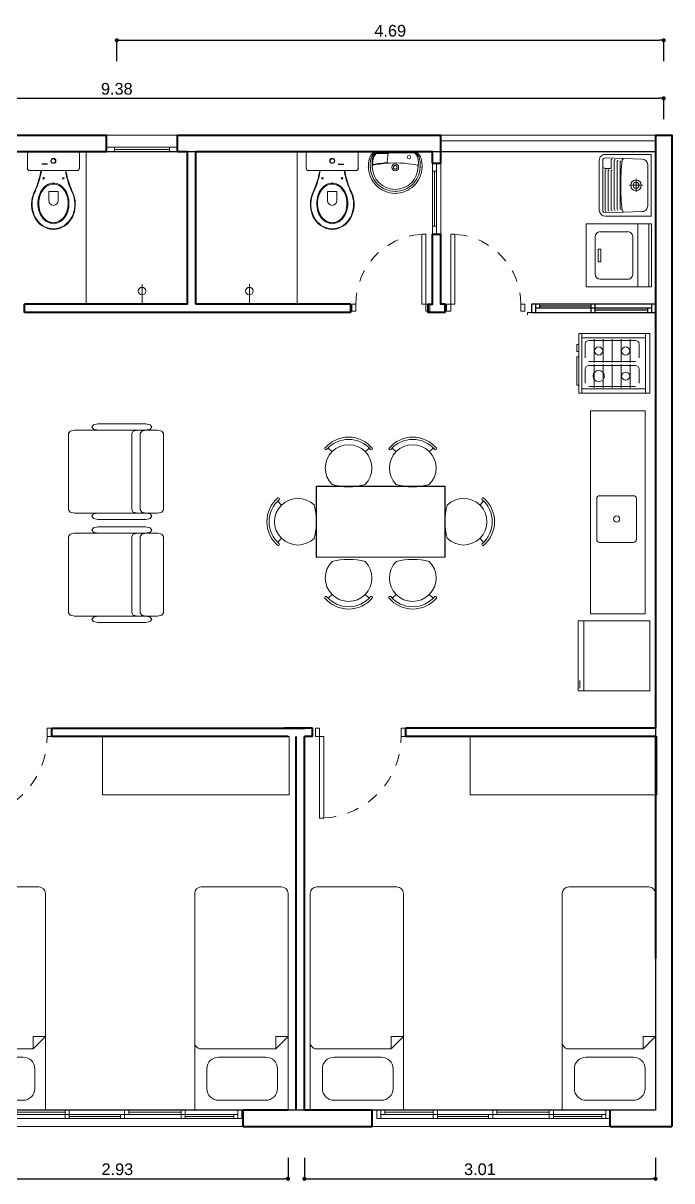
# Model space of a CAD drawing. Header units: millimetres. Extents: x 173 to 410, y -14 to 183.
# Drawn here: x 177.09 to 182.65, y 81.8 to 91.72 of the extents above; entities that cross this region are included whole.
import ezdxf

# ---------------------------------------------------------------- set-up
doc = ezdxf.new("R2010")
doc.units = ezdxf.units.MM
doc.linetypes.add('HIDDEN', pattern=[0.05, 0.025, -0.025])
doc.layers.get('0').update_dxf_attribs({"color": 4})
doc.layers.add('ar-mobiliario', color=7, linetype='Continuous')
doc.layers.add('ar-sanitarios-louças', color=7, linetype='Continuous')
for name, color, linetype, lineweight in [('ARQ Alvenaria', 201, 'Continuous', 40), ('ARQ Anotações', 2, 'Continuous', 5), ('ARQ Caixilharia', 140, 'Continuous', 9), ('ARQ Equipamento', 4, 'Continuous', 18), ('ARQ Projeções', 144, 'HIDDEN', 5), ('ARQ Visto', 152, 'Continuous', 13)]:
    doc.layers.add(name, color=color, linetype=linetype, lineweight=lineweight)
doc.layers.add('ARQ Áreas', color=7, linetype='Continuous', lineweight=30, true_color=0x0ce956, plot=False)
doc.styles.get("Standard").update_dxf_attribs({"font": 'arial.ttf'})
doc.dimstyles.new('Executivo 1-50', dxfattribs={"dimtxt": 0.1, "dimasz": 0.035, "dimexe": 0, "dimexo": 0.0625, "dimgap": 0.03, "dimtad": 1, "dimzin": 0, "dimdsep": 46, "dimtxsty": 'Standard', "dimblk": 'DOT', "dimcen": 0.09, "dimclrd": 8, "dimclre": 8, "dimadec": 0, "dimazin": 0, "dimtfac": 1, "dimtix": 1, "dimtmove": 2, "dimatfit": 3, "dimldrblk": 'DOT', "dimfxl": 0.18, "dimfxlon": 1, "dimtolj": 1, "dimtzin": 0, "dimarcsym": 0})

# ---------------------------------------------------------------- blocks, each defined once
blk = doc.blocks.new('_DOT')
at = {"color": 0, "linetype": 'ByBlock', "lineweight": -2}
blk.add_line((-0.5, 0), (-1, 0), dxfattribs=at)
at = {"color": 0, "linetype": 'ByBlock', "const_width": 0.5}
blk.add_lwpolyline([(-0.25, 0, 1), (0.25, 0, 1)], format="xyb", close=True, dxfattribs=at)
blk = doc.blocks.new('*D2711')
at = {"layer": 'ARQ Anotações', "color": 8, "lineweight": -2, "transparency": 16777216}
for p, q in [((173.2079, 90.8956), (173.2079, 91.0756)), ((173.2429, 91.0756), (182.5479, 91.0756)), ((182.5829, 90.8956), (182.5829, 91.0756))]:
    blk.add_line(p, q, dxfattribs=at)
at = {"layer": 'Defpoints', "color": 0, "transparency": 16777216}
for p in [(182.5829, 91.0756), (182.5829, 90.5708), (173.2079, 85.6558)]:
    blk.add_point(p, dxfattribs=at)
at = {"layer": 'ARQ Anotações', "color": 8, "lineweight": -2, "transparency": 16777216, "xscale": 0.035, "yscale": 0.035, "zscale": 0.035, "rotation": 180}
blk.add_blockref('_DOT', (173.2079, 91.0756), dxfattribs=at)
at = {"layer": 'ARQ Anotações', "color": 8, "lineweight": -2, "transparency": 16777216, "xscale": 0.035, "yscale": 0.035, "zscale": 0.035}
blk.add_blockref('_DOT', (182.5829, 91.0756), dxfattribs=at)
at = {"layer": 'ARQ Anotações', "color": 0, "transparency": 16777216, "insert": (177.8954, 91.1567), "char_height": 0.1, "attachment_point": 5}
blk.add_mtext('\\A1;9.38', dxfattribs=at)
blk = doc.blocks.new('Janela de correr_3')
at = {"lineweight": 13}
for p, q in [((0.4026, 0), (-0.6026, 0)), ((-0.6026, 0), (-0.6026, -0.07)), ((-0.5676, -0.07), (-0.5676, 0)), ((-0.5326, -0.035), (-0.5326, 0)), ((-0.1175, -0.07), (-0.1175, 0)), ((-0.0825, -0.07), (-0.0825, 0)), ((1.3974, 0), (0.3921, 0)), ((0.4026, -0.07), (0.4026, 0)), ((0.4026, -0.07), (0.4026, 0)), ((0.4376, -0.035), (0.4376, 0)), ((0.8772, -0.07), (0.8772, 0)), ((0.9122, -0.07), (0.9122, 0)), ((1.3624, -0.07), (1.3624, 0)), ((1.3974, -0.07), (1.3974, 0)), ((-0.6026, -0.07), (0.4026, -0.07)), ((-0.5676, -0.035), (0.4026, -0.035)), ((-0.5326, -0.0175), (-0.1175, -0.0175)), ((-0.0825, -0.0525), (0.3676, -0.0525)), ((0.3676, -0.07), (0.3676, -0.035)), ((0.3921, -0.07), (1.3974, -0.07)), ((0.4026, -0.035), (1.3624, -0.035)), ((0.4376, -0.0175), (0.8772, -0.0175)), ((0.9122, -0.0525), (1.3274, -0.0525)), ((1.3274, -0.07), (1.3274, -0.035))]:
    blk.add_line(p, q, dxfattribs=at)
blk = doc.blocks.new('*D2713')
at = {"layer": 'ARQ Anotações', "color": 8, "lineweight": -2, "transparency": 16777216}
for p, q in [((176.4379, 81.9934), (176.4379, 81.8134)), ((179.3629, 81.9934), (179.3629, 81.8134)), ((176.4729, 81.8134), (179.3279, 81.8134))]:
    blk.add_line(p, q, dxfattribs=at)
at = {"layer": 'Defpoints', "color": 0, "transparency": 16777216}
for p in [(176.4379, 85.6757), (179.3629, 82.4008), (179.3629, 81.8134)]:
    blk.add_point(p, dxfattribs=at)
at = {"layer": 'ARQ Anotações', "color": 8, "lineweight": -2, "transparency": 16777216, "xscale": 0.035, "yscale": 0.035, "zscale": 0.035, "rotation": 180}
blk.add_blockref('_DOT', (176.4379, 81.8134), dxfattribs=at)
at = {"layer": 'ARQ Anotações', "color": 8, "lineweight": -2, "transparency": 16777216, "xscale": 0.035, "yscale": 0.035, "zscale": 0.035}
blk.add_blockref('_DOT', (179.3629, 81.8134), dxfattribs=at)
at = {"layer": 'ARQ Anotações', "color": 0, "transparency": 16777216, "insert": (177.9004, 81.8945), "char_height": 0.1, "attachment_point": 5}
blk.add_mtext('\\A1;2.93', dxfattribs=at)
blk = doc.blocks.new('*D2714')
at = {"layer": 'ARQ Anotações', "color": 8, "lineweight": -2, "transparency": 16777216}
for p, q in [((179.5029, 81.9934), (179.5029, 81.8134)), ((182.5129, 81.9934), (182.5129, 81.8134)), ((179.5379, 81.8134), (182.4779, 81.8134))]:
    blk.add_line(p, q, dxfattribs=at)
at = {"layer": 'Defpoints', "color": 0, "transparency": 16777216}
for p in [(179.5029, 82.4008), (182.5129, 82.4008), (182.5129, 81.8134)]:
    blk.add_point(p, dxfattribs=at)
at = {"layer": 'ARQ Anotações', "color": 8, "lineweight": -2, "transparency": 16777216, "xscale": 0.035, "yscale": 0.035, "zscale": 0.035, "rotation": 180}
blk.add_blockref('_DOT', (179.5029, 81.8134), dxfattribs=at)
at = {"layer": 'ARQ Anotações', "color": 8, "lineweight": -2, "transparency": 16777216, "xscale": 0.035, "yscale": 0.035, "zscale": 0.035}
blk.add_blockref('_DOT', (182.5129, 81.8134), dxfattribs=at)
at = {"layer": 'ARQ Anotações', "color": 0, "transparency": 16777216, "insert": (181.0079, 81.8945), "char_height": 0.1, "attachment_point": 5}
blk.add_mtext('\\A1;3.01', dxfattribs=at)
blk = doc.blocks.new('PSN_Single Bed', base_point=(23.0058, 28.0131))
at = {"layer": 'ar-mobiliario', "color": 8, "linetype": 'Continuous', "lineweight": 13, "true_color": 0x747474}
for p, q in [((23.1927, 29.9119), (23.1927, 29.9463)), ((23.9927, 29.9463), (23.1927, 29.9463)), ((23.1927, 29.9119), (23.1927, 28.0878)), ((23.9927, 29.9119), (23.9927, 29.9463)), ((23.9927, 29.9119), (23.9927, 28.0878)), ((23.3826, 29.8605), (23.788, 29.8605)), ((23.2826, 29.7605), (23.2826, 29.5905)), ((23.888, 29.7605), (23.888, 29.5905)), ((23.3826, 29.4905), (23.788, 29.4905)), ((23.2983, 29.4203), (23.1927, 29.3148)), ((23.2983, 29.3148), (23.2983, 29.4203)), ((23.9292, 29.4203), (23.2983, 29.4203)), ((23.1927, 29.3148), (23.2983, 29.3148)), ((23.9357, 28.0308), (23.2497, 28.0308))]:
    blk.add_line(p, q, dxfattribs=at)
for centre, radius, start, end in [((23.3826, 29.7605), 0.1, 90, 180.00001), ((23.788, 29.7605), 0.1, 0, 90), ((23.3826, 29.5905), 0.1, 180.00001, 270), ((23.788, 29.5905), 0.1, 270, 0), ((23.9356, 29.3637), 0.0571, 0, 97.1348), ((23.2497, 28.0878), 0.057, 180, 270), ((23.9357, 28.0878), 0.057, 270, 360)]:
    blk.add_arc(centre, radius, start, end, dxfattribs=at)
blk = doc.blocks.new('Folha 72')
at = {"color": 0, "linetype": 'ByBlock', "lineweight": -2}
for p, q in [((0.35, 0.7), (0.315, 0.7)), ((0.315, 0), (0.315, 0.7)), ((0.35, 0), (0.35, 0.7)), ((-0.385, 0), (-0.35, 0)), ((-0.385, -0.07), (-0.385, 0)), ((-0.35, 0), (-0.35, -0.07)), ((0.35, 0), (0.315, 0)), ((0.385, 0), (0.35, 0)), ((0.35, 0), (0.35, -0.07)), ((0.385, -0.07), (0.385, 0)), ((-0.35, -0.07), (-0.385, -0.07)), ((0.35, -0.07), (0.385, -0.07))]:
    blk.add_line(p, q, dxfattribs=at)
at = {"layer": 'ARQ Projeções'}
blk.add_arc((0.35, 0), 0.7, 93.6334, 180, dxfattribs=at)
blk = doc.blocks.new('SLAB_19', base_point=(-13.1049, -3.32))
at = {"layer": 'ar-mobiliario', "color": 8, "linetype": 'Continuous', "lineweight": 13, "true_color": 0x747474, "flags": 128}
blk.add_lwpolyline([(-13.1049, -3.32), (-13.1049, -3.82), (-11.5049, -3.82), (-11.5049, -3.32)], close=True, dxfattribs=at)
blk = doc.blocks.new('CP929_2')
at = {"layer": 'ARQ Equipamento', "lineweight": 13}
for p, q in [((-0.2223, -0.0272), (-0.2237, -0.035)), ((-0.2237, -0.035), (-0.2237, -0.1589)), ((-0.218, -0.0207), (-0.2223, -0.0272)), ((-0.2115, -0.0164), (-0.218, -0.0207)), ((-0.2037, -0.015), (-0.2115, -0.0164)), ((-0.2037, -0.015), (0.2037, -0.015)), ((0.2037, -0.015), (0.2115, -0.0164)), ((0.2115, -0.0164), (0.2173, -0.0207)), ((0.2173, -0.0207), (0.2216, -0.0272)), ((0.2216, -0.0272), (0.223, -0.035)), ((0.223, -0.035), (0.223, -0.1589)), ((-0.2237, -0.1589), (-0.2223, -0.1668)), ((-0.2223, -0.1668), (-0.218, -0.1732)), ((-0.218, -0.1732), (-0.2115, -0.1775)), ((-0.2115, -0.1775), (-0.2037, -0.1789)), ((-0.2037, -0.1789), (-0.0004, -0.1789)), ((-0.1027, -0.1796), (-0.1025, -0.1789)), ((0.2037, -0.1789), (-0.0004, -0.1789)), ((0.102, -0.1796), (0.1018, -0.1789)), ((0.2115, -0.1775), (0.2037, -0.1789)), ((0.2173, -0.1732), (0.2115, -0.1775)), ((0.2216, -0.1668), (0.2173, -0.1732)), ((0.223, -0.1589), (0.2216, -0.1668)), ((-0.0404, -0.4373), (-0.0404, -0.36)), ((-0.0404, -0.36), (0.0004, -0.36)), ((0.0404, -0.36), (-0.0004, -0.36)), ((0.0404, -0.4373), (0.0404, -0.36))]:
    blk.add_line(p, q, dxfattribs=at)
for centre, radius in [((-0.0004, -0.097), 0.0216), ((-0.0004, -0.097), 0.018), ((-0.0841, -0.2459), 0.00752), ((0.0841, -0.2459), 0.00752)]:
    blk.add_circle(centre, radius, dxfattribs=at)
for centre, radius, start, end in [((-0.8588, -0.0485), 0.7626, 339.69088, 350.16298), ((-0.8588, -0.0485), 0.7673, 339.69088, 350.16298), ((0.858, -0.0485), 0.7673, 189.83702, 200.30912), ((0.858, -0.0485), 0.7626, 189.83702, 200.30912), ((-0.0004, -0.3904), 0.1034, 90, 118.37615), ((-0.0004, -0.3918), 0.0966, 90, 118.37615), ((-0.0004, -0.3904), 0.1034, 61.62385, 90), ((-0.0004, -0.3918), 0.0966, 61.62385, 90), ((0.0671, -0.4681), 0.2549, 162.09039, 205.44583), ((0.0634, -0.4684), 0.2467, 161.86702, 205.76246), ((-26.813, 10.7236), 28.863, 337.3538, 337.51832), ((-25.3749, 10.1249), 27.3099, 337.35144, 337.52574), ((0.0924, -0.461), 0.2261, 162.37842, 180), ((0.0905, -0.461), 0.2169, 162.37842, 180), ((0.0469, -0.4465), 0.1784, 142.51776, 162.37842), ((0.0459, -0.4468), 0.1702, 142.51776, 162.37842), ((0.018, -0.4244), 0.142, 118.37615, 142.51776), ((0.0176, -0.4251), 0.1345, 118.37615, 142.51776), ((-0.0184, -0.4251), 0.1345, 37.48224, 61.62385), ((-0.0187, -0.4244), 0.142, 37.48224, 61.62385), ((-0.0466, -0.4468), 0.1702, 17.62158, 37.48224), ((-0.0476, -0.4465), 0.1784, 17.62158, 37.48224), ((-0.0912, -0.461), 0.2169, 360, 17.62158), ((-0.0931, -0.461), 0.2261, 0, 17.62158), ((25.3742, 10.1249), 27.3099, 202.47426, 202.64856), ((26.8123, 10.7236), 28.863, 202.48168, 202.6462), ((-0.0641, -0.4684), 0.2467, 334.23754, 18.13298), ((-0.0678, -0.4681), 0.2549, 334.55417, 17.90961), ((0.0924, -0.461), 0.2261, 180, 197.62158), ((0.0905, -0.461), 0.2169, 180, 197.62158), ((0, -0.4373), 0.0404, 180, 0), ((-0.0912, -0.461), 0.2169, 342.37842, 0), ((-0.0931, -0.461), 0.2261, 342.37842, 360), ((0.0079, -0.4951), 0.1898, 205.76246, 267.20811), ((0.0079, -0.4951), 0.1851, 205.76246, 267.20811), ((0.0469, -0.4754), 0.1784, 197.62158, 217.48224), ((0.0459, -0.4751), 0.1702, 197.62158, 217.48224), ((0.018, -0.4976), 0.142, 217.48224, 241.62385), ((0.0176, -0.4968), 0.1345, 217.48224, 241.62385), ((-0.0087, -0.4951), 0.1851, 272.79189, 334.23754), ((-0.0087, -0.4951), 0.1898, 272.79189, 334.23754), ((-0.0184, -0.4968), 0.1345, 298.37615, 322.51776), ((-0.0187, -0.4976), 0.142, 298.37615, 322.51776), ((-0.0466, -0.4751), 0.1702, 322.51776, 342.37842), ((-0.0476, -0.4754), 0.1784, 322.51776, 342.37842), ((-0.0004, -0.5315), 0.1034, 241.62385, 270), ((-0.0004, -0.5301), 0.0966, 241.62385, 270), ((-0.0004, -0.5301), 0.0966, 270, 298.37615), ((-0.0004, -0.5315), 0.1034, 270, 298.37615)]:
    blk.add_arc(centre, radius, start, end, dxfattribs=at)
for p in [(-0.2037, -0.015), (0.2037, -0.015), (-0.2237, -0.1589), (-0.1027, -0.1796), (0.102, -0.1796), (0.223, -0.1589)]:
    blk.add_point(p, dxfattribs=at)
blk = doc.blocks.new('L915')
at = {"layer": 'ARQ Equipamento', "lineweight": 13}
for p, q in [((-0.1723, 0), (-0.181, -0.0056)), ((-0.1723, 0), (0.1723, 0)), ((0.1723, 0), (0.181, -0.0056)), ((-0.2294, -0.1036), (-0.2287, -0.0979)), ((-0.2266, -0.0827), (-0.2287, -0.0979)), ((-0.2239, -0.0699), (-0.2266, -0.0827)), ((-0.2203, -0.0577), (-0.2239, -0.0699)), ((-0.2155, -0.0464), (-0.2203, -0.0577)), ((-0.2079, -0.0338), (-0.2155, -0.0464)), ((-0.2139, -0.1052), (-0.2135, -0.0978)), ((-0.2135, -0.0978), (-0.213, -0.0869)), ((-0.213, -0.0869), (-0.2107, -0.0749)), ((-0.2107, -0.0749), (-0.2081, -0.064)), ((-0.2081, -0.064), (-0.2039, -0.0501)), ((-0.2004, -0.0231), (-0.2079, -0.0338)), ((-0.2039, -0.0501), (-0.1978, -0.0382)), ((-0.1905, -0.0128), (-0.2004, -0.0231)), ((-0.1985, -0.0974), (-0.1982, -0.0915)), ((-0.1982, -0.1024), (-0.1985, -0.0974)), ((-0.1982, -0.0915), (-0.1979, -0.0843)), ((-0.1979, -0.0843), (-0.1966, -0.0746)), ((-0.1978, -0.0382), (-0.1922, -0.0287)), ((-0.1966, -0.0746), (-0.1943, -0.0606)), ((-0.1943, -0.0606), (-0.1914, -0.0502)), ((-0.1932, -0.0926), (-0.1941, -0.1051)), ((-0.192, -0.08), (-0.1932, -0.0926)), ((-0.1922, -0.0287), (-0.1846, -0.0182)), ((-0.1901, -0.0675), (-0.192, -0.08)), ((-0.1914, -0.0502), (-0.1875, -0.042)), ((-0.181, -0.0056), (-0.1905, -0.0128)), ((-0.1869, -0.0562), (-0.1901, -0.0675)), ((-0.1875, -0.042), (-0.1819, -0.0323)), ((-0.1822, -0.0458), (-0.1869, -0.0562)), ((-0.1846, -0.0182), (-0.1767, -0.0094)), ((-0.1766, -0.0361), (-0.1822, -0.0458)), ((-0.1819, -0.0323), (-0.1766, -0.0245)), ((-0.1767, -0.0094), (-0.1694, -0.0038)), ((-0.1766, -0.0245), (-0.1706, -0.0173)), ((-0.1703, -0.0257), (-0.1766, -0.0361)), ((-0.1706, -0.0173), (-0.164, -0.0134)), ((-0.1627, -0.0176), (-0.1703, -0.0257)), ((-0.1694, -0.0038), (0.1694, -0.0038)), ((-0.164, -0.0134), (0.164, -0.0134)), ((-0.1266, -0.0172), (-0.1627, -0.0176)), ((-0.0955, -0.0169), (-0.1266, -0.0172)), ((-0.11, -0.1007), (-0.0946, -0.0992)), ((-0.0613, -0.0172), (-0.0955, -0.0169)), ((-0.0946, -0.0992), (-0.0779, -0.0985)), ((-0.0779, -0.0985), (-0.071, -0.0976)), ((-0.071, -0.0976), (-0.0688, -0.0904)), ((-0.0688, -0.0904), (-0.0663, -0.0668)), ((-0.0663, -0.0668), (-0.0635, -0.0367)), ((-0.0635, -0.0367), (-0.0613, -0.0172)), ((-0.045, -0.1003), (0, -0.0979)), ((0.045, -0.1003), (0, -0.0979)), ((0.1706, -0.0173), (0.164, -0.0134)), ((0.1767, -0.0094), (0.1694, -0.0038)), ((0.1766, -0.0245), (0.1706, -0.0173)), ((0.1819, -0.0323), (0.1766, -0.0245)), ((0.1836, -0.018), (0.1767, -0.0094)), ((0.181, -0.0056), (0.1905, -0.0128)), ((0.1875, -0.042), (0.1819, -0.0323)), ((0.1922, -0.0287), (0.1836, -0.018)), ((0.1914, -0.0502), (0.1875, -0.042)), ((0.1905, -0.0128), (0.2004, -0.0231)), ((0.1943, -0.0606), (0.1914, -0.0502)), ((0.1978, -0.0382), (0.1922, -0.0287)), ((0.1966, -0.0746), (0.1943, -0.0606)), ((0.1979, -0.0843), (0.1966, -0.0746)), ((0.2039, -0.0501), (0.1978, -0.0382)), ((0.1982, -0.0915), (0.1979, -0.0843)), ((0.1985, -0.0974), (0.1982, -0.0915)), ((0.1982, -0.1024), (0.1985, -0.0974)), ((0.2004, -0.0231), (0.2079, -0.0338)), ((0.2081, -0.064), (0.2039, -0.0501)), ((0.2079, -0.0338), (0.2155, -0.0464)), ((0.2107, -0.0749), (0.2081, -0.064)), ((0.213, -0.0869), (0.2107, -0.0749)), ((0.2135, -0.0978), (0.213, -0.0869)), ((0.2139, -0.1052), (0.2135, -0.0978)), ((0.2155, -0.0464), (0.2203, -0.0577)), ((0.2203, -0.0577), (0.2239, -0.0699)), ((0.2239, -0.0699), (0.2266, -0.0827)), ((0.2266, -0.0827), (0.2282, -0.0934)), ((0.2282, -0.0934), (0.2294, -0.1036)), ((-0.23, -0.1144), (-0.2294, -0.1036)), ((-0.23, -0.1252), (-0.23, -0.1144)), ((-0.23, -0.136), (-0.23, -0.1252)), ((-0.2282, -0.1588), (-0.23, -0.136)), ((-0.224, -0.181), (-0.2282, -0.1588)), ((-0.218, -0.2027), (-0.224, -0.181)), ((-0.214, -0.1138), (-0.2139, -0.1052)), ((-0.2139, -0.1214), (-0.214, -0.1138)), ((-0.2138, -0.1252), (-0.2139, -0.1214)), ((-0.2138, -0.1252), (-0.2138, -0.1282)), ((-0.2138, -0.1282), (-0.2132, -0.1354)), ((-0.2132, -0.1354), (-0.2114, -0.157)), ((-0.2114, -0.157), (-0.2078, -0.1774)), ((-0.2078, -0.1774), (-0.2018, -0.1973)), ((-0.2018, -0.1973), (-0.1946, -0.2165)), ((-0.1982, -0.1078), (-0.1982, -0.1024)), ((-0.1982, -0.1132), (-0.1982, -0.1078)), ((-0.1976, -0.1192), (-0.1982, -0.1132)), ((-0.197, -0.1246), (-0.1976, -0.1192)), ((-0.1964, -0.13), (-0.197, -0.1246)), ((-0.195, -0.1249), (-0.1964, -0.13)), ((-0.1933, -0.122), (-0.195, -0.1249)), ((-0.1941, -0.1051), (-0.1935, -0.1161)), ((-0.1935, -0.1161), (-0.1844, -0.1123)), ((-0.1897, -0.1184), (-0.1933, -0.122)), ((-0.1897, -0.1184), (-0.166, -0.113)), ((-0.1844, -0.1123), (-0.1734, -0.1092)), ((-0.1734, -0.1092), (-0.1609, -0.1073)), ((-0.166, -0.113), (-0.1407, -0.1087)), ((-0.1609, -0.1073), (-0.1445, -0.1048)), ((-0.1445, -0.1048), (-0.1282, -0.1026)), ((-0.1407, -0.1087), (-0.1142, -0.1053)), ((-0.1282, -0.1026), (-0.11, -0.1007)), ((-0.1142, -0.1053), (-0.0784, -0.1016)), ((-0.0784, -0.1016), (-0.045, -0.1003)), ((0.0784, -0.1016), (0.045, -0.1003)), ((0.1142, -0.1053), (0.0784, -0.1016)), ((0.1407, -0.1087), (0.1142, -0.1053)), ((0.166, -0.113), (0.1407, -0.1087)), ((0.1897, -0.1184), (0.166, -0.113)), ((0.1897, -0.1184), (0.1933, -0.122)), ((0.1933, -0.122), (0.195, -0.1249)), ((0.1946, -0.2165), (0.2018, -0.1973)), ((0.195, -0.1249), (0.1964, -0.13)), ((0.1964, -0.13), (0.197, -0.1246)), ((0.197, -0.1246), (0.1976, -0.1192)), ((0.1976, -0.1192), (0.1982, -0.1132)), ((0.1982, -0.1078), (0.1982, -0.1024)), ((0.1982, -0.1132), (0.1982, -0.1078)), ((0.2018, -0.1973), (0.2078, -0.1774)), ((0.2078, -0.1774), (0.2114, -0.157)), ((0.2114, -0.157), (0.2132, -0.1354)), ((0.2132, -0.1354), (0.2138, -0.1282)), ((0.2138, -0.1252), (0.2139, -0.1214)), ((0.2138, -0.1282), (0.2138, -0.1252)), ((0.214, -0.1138), (0.2139, -0.1052)), ((0.2139, -0.1214), (0.214, -0.1138)), ((0.224, -0.181), (0.218, -0.2027)), ((0.2282, -0.1588), (0.224, -0.181)), ((0.23, -0.136), (0.2282, -0.1588)), ((0.2294, -0.1036), (0.23, -0.1144)), ((0.23, -0.1144), (0.23, -0.1252)), ((0.23, -0.1252), (0.23, -0.136)), ((-0.2102, -0.2231), (-0.218, -0.2027)), ((-0.2, -0.2429), (-0.2102, -0.2231)), ((-0.1886, -0.2615), (-0.2, -0.2429)), ((-0.1946, -0.2165), (-0.1856, -0.2345)), ((-0.1754, -0.2783), (-0.1886, -0.2615)), ((-0.1856, -0.2345), (-0.1748, -0.2519)), ((-0.1603, -0.2945), (-0.1754, -0.2783)), ((-0.1748, -0.2519), (-0.1621, -0.2675)), ((-0.1621, -0.2675), (-0.1483, -0.2825)), ((-0.1441, -0.309), (-0.1603, -0.2945)), ((-0.1483, -0.2825), (-0.1333, -0.2957)), ((-0.1333, -0.2957), (-0.1171, -0.3078)), ((0.1171, -0.3078), (0.1333, -0.2957)), ((0.1333, -0.2957), (0.1483, -0.2825)), ((0.1603, -0.2945), (0.1441, -0.309)), ((0.1483, -0.2825), (0.1621, -0.2675)), ((0.1754, -0.2783), (0.1603, -0.2945)), ((0.1621, -0.2675), (0.1748, -0.2519)), ((0.1748, -0.2519), (0.1856, -0.2345)), ((0.1886, -0.2615), (0.1754, -0.2783)), ((0.1856, -0.2345), (0.1946, -0.2165)), ((0.2, -0.2429), (0.1886, -0.2615)), ((0.2102, -0.2231), (0.2, -0.2429)), ((0.218, -0.2027), (0.2102, -0.2231)), ((-0.1267, -0.3216), (-0.1441, -0.309)), ((-0.1081, -0.333), (-0.1267, -0.3216)), ((-0.1171, -0.3078), (-0.0997, -0.318)), ((-0.0883, -0.342), (-0.1081, -0.333)), ((-0.0997, -0.318), (-0.0817, -0.327)), ((-0.0673, -0.3498), (-0.0883, -0.342)), ((-0.0817, -0.327), (-0.0625, -0.3336)), ((-0.0456, -0.3552), (-0.0673, -0.3498)), ((-0.0625, -0.3336), (-0.042, -0.339)), ((-0.0234, -0.3588), (-0.0456, -0.3552)), ((-0.042, -0.339), (-0.0216, -0.342)), ((0, -0.36), (-0.0234, -0.3588)), ((-0.0216, -0.342), (0, -0.3432)), ((0, -0.3432), (0.0216, -0.342)), ((0.0228, -0.3588), (0, -0.36)), ((0.0216, -0.342), (0.042, -0.339)), ((0.0456, -0.3552), (0.0228, -0.3588)), ((0.042, -0.339), (0.0625, -0.3336)), ((0.0673, -0.3498), (0.0456, -0.3552)), ((0.0625, -0.3336), (0.0817, -0.327)), ((0.0877, -0.342), (0.0673, -0.3498)), ((0.0817, -0.327), (0.0997, -0.318)), ((0.1075, -0.333), (0.0877, -0.342)), ((0.0997, -0.318), (0.1171, -0.3078)), ((0.1267, -0.3216), (0.1075, -0.333)), ((0.1441, -0.309), (0.1267, -0.3216))]:
    blk.add_line(p, q, dxfattribs=at)
for centre, radius in [((0.1185, -0.0494), 0.0151), ((0, -0.1367), 0.0295), ((0, -0.1367), 0.0161)]:
    blk.add_circle(centre, radius, dxfattribs=at)
blk.add_arc((0, -0.13), 0.1964, 180, 360, dxfattribs=at)
for p in [(-0.2081, -0.064), (-0.1979, -0.0843), (-0.1766, -0.0361), (-0.071, -0.0976), (0.1979, -0.0843), (0.2081, -0.064), (-0.23, -0.136), (-0.2132, -0.1354), (-0.1964, -0.13), (-0.1844, -0.1123), (0.1964, -0.13), (0.2132, -0.1354), (0.23, -0.136), (0, -0.3432), (0, -0.36)]:
    blk.add_point(p, dxfattribs=at)
blk = doc.blocks.new('Folha 62')
at = {"lineweight": -2}
for p, q in [((0.3, 0.6), (0.265, 0.6)), ((0.265, 0), (0.265, 0.6)), ((0.3, 0), (0.3, 0.6)), ((-0.335, 0), (-0.3, 0)), ((-0.335, -0.06), (-0.335, 0)), ((-0.3, 0), (-0.3, -0.06)), ((0.3, 0), (0.265, 0)), ((0.335, 0), (0.3, 0)), ((0.3, 0), (0.3, -0.06)), ((0.335, -0.06), (0.335, 0)), ((-0.3, -0.06), (-0.335, -0.06)), ((0.3, -0.06), (0.335, -0.06))]:
    blk.add_line(p, q, dxfattribs=at)
at = {"layer": 'ARQ Projeções'}
blk.add_arc((0.3, 0), 0.6, 94.23692, 180, dxfattribs=at)
blk = doc.blocks.new('chuveiro')
at = {"linetype": 'ByBlock', "lineweight": -2}
blk.add_line((0, 0), (0, -172), dxfattribs=at)
blk.add_circle((0, -112.2), 32.4, dxfattribs=at)
blk = doc.blocks.new('PSR_cuba cozinha', base_point=(23.0058, 28.0131))
at = {"layer": 'ar-sanitarios-louças', "color": 8, "linetype": 'Continuous', "lineweight": 13, "true_color": 0x747474}
for p, q in [((23.0848, 28.5437), (23.0848, 28.3372)), ((23.1098, 28.5687), (23.4098, 28.5687)), ((23.4348, 28.5437), (23.4348, 28.1937)), ((23.0848, 28.1937), (23.0848, 28.3372)), ((23.1098, 28.1687), (23.4098, 28.1687))]:
    blk.add_line(p, q, dxfattribs=at)
blk.add_circle((23.2598, 28.3687), 0.0269, dxfattribs=at)
for centre, start, end in [((23.1098, 28.5437), 90, 180.00001), ((23.4098, 28.5437), 0, 90), ((23.1098, 28.1937), 180.00001, 270), ((23.4098, 28.1937), 270, 0)]:
    blk.add_arc(centre, 0.025, start, end, dxfattribs=at)
blk = doc.blocks.new('PSR_Fridge 1Door', base_point=(23.006, 28.013))
at = {"layer": 'ar-mobiliario', "color": 8, "linetype": 'Continuous', "lineweight": 13, "true_color": 0x747474}
for p, q in [((23.006, 28.661), (23.006, 28.013)), ((23.006, 28.661), (23.717, 28.661)), ((23.717, 28.013), (23.717, 28.661)), ((23.006, 28.064), (23.717, 28.064)), ((23.006, 28.013), (23.717, 28.013)), ((23.612, 28.028), (23.693, 28.028))]:
    blk.add_line(p, q, dxfattribs=at)
blk = doc.blocks.new('PSR_Fogão4 bocas', base_point=(23.0058, 28.0131))
at = {"layer": 'ar-mobiliario', "color": 8, "linetype": 'Continuous', "lineweight": 13, "true_color": 0x747474}
for p, q in [((23.0058, 28.6227), (23.5158, 28.6227)), ((23.0058, 28.6227), (23.0058, 28.0131)), ((23.0058, 28.5846), (23.5158, 28.5846)), ((23.0429, 28.5846), (23.0429, 28.0385)), ((23.4787, 28.5846), (23.4787, 28.0385)), ((23.5158, 28.0131), (23.5158, 28.6227)), ((23.0643, 28.5007), (23.0643, 28.0989)), ((23.0943, 28.5307), (23.1545, 28.5307)), ((23.2147, 28.5307), (23.1545, 28.5307)), ((23.2447, 28.5007), (23.2447, 28.0989)), ((23.2797, 28.5007), (23.2797, 28.0989)), ((23.3097, 28.5307), (23.3699, 28.5307)), ((23.4301, 28.5307), (23.3699, 28.5307)), ((23.4601, 28.5007), (23.4601, 28.0989)), ((23.0539, 28.4537), (23.2547, 28.4537)), ((23.2692, 28.4537), (23.4701, 28.4537)), ((23.0539, 28.3768), (23.2547, 28.3768)), ((23.0539, 28.2998), (23.2547, 28.2998)), ((23.2692, 28.3768), (23.4701, 28.3768)), ((23.2692, 28.2998), (23.4701, 28.2998)), ((23.0539, 28.2228), (23.2547, 28.2228)), ((23.2692, 28.2228), (23.4701, 28.2228)), ((23.0539, 28.1459), (23.2547, 28.1459)), ((23.2692, 28.1459), (23.4701, 28.1459)), ((23.0058, 28.0385), (23.5158, 28.0385)), ((23.0058, 28.0131), (23.5158, 28.0131)), ((23.0943, 28.0689), (23.1545, 28.0689)), ((23.0992, 27.9977), (23.0992, 28.0131)), ((23.0992, 27.9977), (23.1591, 27.9977)), ((23.2147, 28.0689), (23.1545, 28.0689)), ((23.1591, 28.0131), (23.1591, 27.9977)), ((23.2037, 27.9977), (23.2037, 28.0131)), ((23.4488, 27.9977), (23.2037, 27.9977)), ((23.3097, 28.0689), (23.3699, 28.0689)), ((23.4301, 28.0689), (23.3699, 28.0689)), ((23.4488, 27.9977), (23.4488, 28.0131))]:
    blk.add_line(p, q, dxfattribs=at)
for centre, radius in [((23.1545, 28.4153), 0.035), ((23.3699, 28.4152), 0.035), ((23.1545, 28.1844), 0.035), ((23.3699, 28.1843), 0.0487)]:
    blk.add_circle(centre, radius, dxfattribs=at)
for centre, start, end in [((23.0943, 28.5007), 90, 180.00001), ((23.3097, 28.5007), 90, 180.00001), ((23.0943, 28.0989), 180.00001, 270), ((23.3097, 28.0989), 180.00001, 270)]:
    blk.add_arc(centre, 0.03, start, end, dxfattribs=at)
blk = doc.blocks.new('PSR_Tanque 25L', base_point=(23.0058, 28.0131))
at = {"layer": 'ar-sanitarios-louças', "color": 8, "linetype": 'Continuous', "lineweight": 13, "true_color": 0x747474}
for p, q in [((22.871, 28.4079), (23.401, 28.4079)), ((22.871, 28.4079), (22.871, 28.0129)), ((23.1942, 28.4079), (23.2477, 28.4079)), ((23.401, 28.4079), (23.401, 28.0129)), ((22.911, 28.3279), (22.901, 28.0129)), ((22.961, 28.3779), (23.311, 28.3779)), ((23.1358, 28.2779), (23.1358, 28.3341)), ((23.361, 28.3279), (23.371, 28.0129)), ((23.1358, 28.2779), (23.0796, 28.2779)), ((23.1358, 28.2779), (23.192, 28.2779)), ((23.1358, 28.2779), (23.1358, 28.2217)), ((22.9289, 28.0899), (23.1358, 28.0899)), ((22.9316, 28.1154), (23.1358, 28.1154)), ((22.9351, 28.1409), (23.1358, 28.1409)), ((23.3334, 28.1409), (23.1358, 28.1409)), ((23.3385, 28.1154), (23.1358, 28.1154)), ((23.3458, 28.0899), (23.1358, 28.0899)), ((22.9206, 28.0134), (23.1358, 28.0134)), ((23.351, 27.9929), (22.921, 27.9929)), ((22.9234, 28.0389), (23.1358, 28.0389)), ((22.9261, 28.0644), (23.1358, 28.0644)), ((23.2568, 28.0644), (23.1358, 28.0644)), ((23.2585, 28.0389), (23.1358, 28.0389)), ((23.2602, 28.0134), (23.1358, 28.0134)), ((23.2795, 28.0115), (23.2795, 28.0544)), ((23.2895, 28.0644), (23.3513, 28.0644)), ((23.351, 27.9629), (22.921, 27.9629))]:
    blk.add_line(p, q, dxfattribs=at)
for radius in [0.0452, 0.025]:
    blk.add_circle((23.1358, 28.2779), radius, dxfattribs=at)
for centre, radius, start, end in [((22.961, 28.3279), 0.05, 90, 180.00001), ((23.311, 28.3279), 0.05, 0, 90), ((22.9218, 28.1692), 0.01, 180.00001, 270), ((22.9289, 28.0999), 0.01, 180.00001, 270), ((22.9316, 28.1254), 0.01, 180.00001, 270), ((23.0945, 29.4021), 1.2549, 262.08706, 271.89098), ((22.9351, 28.1509), 0.01, 180.00001, 270), ((23.1774, 29.4021), 1.2549, 268.10902, 277.91294), ((23.3334, 28.1509), 0.01, 270, 0), ((23.3385, 28.1254), 0.01, 270, 0), ((23.3458, 28.0999), 0.01, 270, 0), ((23.3501, 28.1692), 0.01, 270, 0), ((22.921, 28.0129), 0.05, 180.00001, 270), ((22.921, 28.0129), 0.02, 178.67178, 270), ((22.9206, 28.0229), 0.01, 180.00001, 270), ((22.9234, 28.0489), 0.01, 180.00001, 270), ((22.9261, 28.0744), 0.01, 180.00001, 270), ((23.2568, 28.0744), 0.01, 270, 0), ((23.2585, 28.0489), 0.01, 270, 0), ((23.2602, 28.0229), 0.01, 270, 0), ((23.2895, 28.0544), 0.01, 90, 180.00001), ((23.2895, 28.0115), 0.01, 180.00001, 270), ((23.351, 28.0129), 0.05, 270, 0), ((23.351, 28.0124), 0.02, 270, 1.32823), ((23.3513, 28.0744), 0.01, 270, 0)]:
    blk.add_arc(centre, radius, start, end, dxfattribs=at)
blk = doc.blocks.new('PSN_WasherDryer Vert', base_point=(23.006, 28.013))
at = {"layer": 'ar-mobiliario', "color": 8, "linetype": 'Continuous', "lineweight": 13, "true_color": 0x747474}
for p, q in [((23.615, 28.673), (23.006, 28.673)), ((23.006, 28.673), (23.006, 28.013)), ((23.131, 28.583), (23.49, 28.583)), ((23.615, 28.013), (23.615, 28.673)), ((23.081, 28.532), (23.081, 28.251)), ((23.37, 28.554), (23.25, 28.554)), ((23.25, 28.554), (23.25, 28.527)), ((23.37, 28.527), (23.25, 28.527)), ((23.37, 28.554), (23.37, 28.527)), ((23.54, 28.532), (23.54, 28.254)), ((23.006, 28.153), (23.615, 28.153)), ((23.136, 28.203), (23.49, 28.203)), ((23.006, 28.04), (23.615, 28.04)), ((23.006, 28.013), (23.615, 28.013))]:
    blk.add_line(p, q, dxfattribs=at)
for centre, radius, start, end in [((23.131, 28.532), 0.0508, 90, 180), ((23.49, 28.532), 0.0508, 360, 90), ((23.131, 28.254), 0.0509, 183.5763, 274.7637), ((23.49, 28.254), 0.0508, 270, 0)]:
    blk.add_arc(centre, radius, start, end, dxfattribs=at)
blk = doc.blocks.new('Table 9 Rectangular', base_point=(23.006, 28.013))
at = {"layer": 'ar-mobiliario', "linetype": 'Continuous'}
for p, q in [((24.377, 28.775), (23.006, 28.775)), ((23.006, 28.775), (23.006, 28.013)), ((24.377, 28.775), (23.006, 28.775)), ((23.006, 28.775), (23.006, 28.013)), ((24.377, 28.013), (24.377, 28.775)), ((24.377, 28.013), (24.377, 28.775)), ((23.006, 28.013), (24.377, 28.013)), ((23.006, 28.013), (24.377, 28.013))]:
    blk.add_line(p, q, dxfattribs=at)
blk = doc.blocks.new('PSR_Chair Round', base_point=(23.0058, 28.0131))
at = {"layer": 'ar-mobiliario', "color": 8, "linetype": 'Continuous', "lineweight": 13, "true_color": 0x747474}
for p, q in [((22.8334, 27.5448), (22.8641, 27.572)), ((23.1782, 27.5448), (23.1475, 27.572))]:
    blk.add_line(p, q, dxfattribs=at)
for centre, radius, start, end in [((23.0058, 27.7131), 0.2, 135, 45), ((23.0058, 27.328), 0.5451, 74.96428, 105.03572), ((22.8113, 27.5464), 0.00983, 52.40544, 207.84842), ((23.0058, 27.7131), 0.2658, 220.12698, 319.87303), ((23.0058, 27.7131), 0.2465, 220.12698, 319.87303), ((23.2003, 27.5464), 0.00983, 332.15158, 127.59456)]:
    blk.add_arc(centre, radius, start, end, dxfattribs=at)
blk = doc.blocks.new('PSN_LoveSeat Basic', base_point=(23.0058, 28.0131))
at = {"layer": 'ar-mobiliario', "color": 8, "linetype": 'Continuous', "lineweight": 13, "true_color": 0x747474}
for p, q in [((23.0058, 28.7759), (23.0199, 28.8117)), ((23.0199, 28.8117), (23.0558, 28.8259)), ((23.0558, 28.8259), (24.2765, 28.8259)), ((24.3124, 28.8117), (24.2765, 28.8259)), ((24.3265, 28.7759), (24.3124, 28.8117)), ((23.0058, 28.0631), (23.0058, 28.7759)), ((24.3265, 28.0631), (24.3265, 28.7759)), ((22.9042, 28.5759), (22.9183, 28.6117)), ((22.9183, 28.6117), (22.9542, 28.6259)), ((22.99, 28.6117), (22.9542, 28.6259)), ((23.0058, 28.5759), (22.99, 28.6117)), ((24.3265, 28.5759), (24.3407, 28.6117)), ((24.3407, 28.6117), (24.3781, 28.6259)), ((24.414, 28.6117), (24.3781, 28.6259)), ((24.4281, 28.5759), (24.414, 28.6117)), ((22.9042, 28.5759), (22.9042, 28.1631)), ((24.4281, 28.5759), (24.4281, 28.1631)), ((23.0199, 28.2713), (23.0558, 28.2854)), ((23.0558, 28.2854), (24.2765, 28.2854)), ((24.3124, 28.2713), (24.2765, 28.2854)), ((23.0058, 28.2354), (23.0199, 28.2713)), ((23.0058, 28.1631), (23.0199, 28.1989)), ((23.0199, 28.1989), (23.0558, 28.2131)), ((23.0558, 28.2131), (24.2765, 28.2131)), ((24.3124, 28.1989), (24.2765, 28.2131)), ((24.3265, 28.2354), (24.3124, 28.2713)), ((24.3265, 28.1631), (24.3124, 28.1989)), ((22.9042, 28.1631), (22.9183, 28.1272)), ((22.9183, 28.1272), (22.9542, 28.1131)), ((22.99, 28.1272), (22.9542, 28.1131)), ((23.0058, 28.1631), (22.99, 28.1272)), ((24.3265, 28.1631), (24.3407, 28.1272)), ((24.3407, 28.1272), (24.3781, 28.1131)), ((24.414, 28.1272), (24.3781, 28.1131)), ((24.4281, 28.1631), (24.414, 28.1272)), ((23.0058, 28.0631), (23.0199, 28.0272)), ((23.0199, 28.0272), (23.0558, 28.0131)), ((23.0558, 28.0131), (24.2765, 28.0131)), ((24.3124, 28.0272), (24.2765, 28.0131)), ((24.3265, 28.0631), (24.3124, 28.0272))]:
    blk.add_line(p, q, dxfattribs=at)
blk = doc.blocks.new('Maxim Air_2')
for p, q in [((0.305, 0), (-0.305, 0)), ((-0.305, 0), (-0.305, -0.035)), ((-0.235, -0.035), (-0.235, 0)), ((0.235, -0.035), (0.235, 0)), ((0.305, -0.035), (0.305, 0)), ((-0.305, -0.035), (0.305, -0.035)), ((-0.235, -0.0175), (0.235, -0.0175))]:
    blk.add_line(p, q)
blk = doc.blocks.new('*D2751')
at = {"layer": 'ARQ Alvenaria', "color": 8, "lineweight": -2, "transparency": 16777216}
for p, q in [((177.8954, 91.3934), (177.8954, 91.5734)), ((177.9304, 91.5734), (182.5479, 91.5734)), ((182.5829, 91.3934), (182.5829, 91.5734))]:
    blk.add_line(p, q, dxfattribs=at)
at = {"layer": 'Defpoints', "color": 0, "transparency": 16777216}
for p in [(182.5829, 91.5734), (177.8954, 91.0756), (182.5829, 90.5708)]:
    blk.add_point(p, dxfattribs=at)
at = {"layer": 'ARQ Alvenaria', "color": 8, "lineweight": -2, "transparency": 16777216, "xscale": 0.035, "yscale": 0.035, "zscale": 0.035, "rotation": 180}
blk.add_blockref('_DOT', (177.8954, 91.5734), dxfattribs=at)
at = {"layer": 'ARQ Alvenaria', "color": 8, "lineweight": -2, "transparency": 16777216, "xscale": 0.035, "yscale": 0.035, "zscale": 0.035}
blk.add_blockref('_DOT', (182.5829, 91.5734), dxfattribs=at)
at = {"layer": 'ARQ Alvenaria', "color": 0, "transparency": 16777216, "insert": (180.2392, 91.6544), "char_height": 0.1, "attachment_point": 5}
blk.add_mtext('\\A1;4.69', dxfattribs=at)

msp = doc.modelspace()

# ---------------------------------------------------------------- linework, layer by layer
for p, q in [((177.7887, 90.7608), (177.7887, 90.7608)), ((182.3149, 90.6108), (182.3149, 90.6108)), ((177.3026, 90.5108), (177.2526, 90.5108)), ((179.7918, 90.5108), (179.8418, 90.5108)), ((180.6717, 90.5391), (180.6717, 90.5391)), ((182.5129, 89.3108), (181.4499, 89.3108)), ((181.4499, 89.3108), (181.4499, 89.2408)), ((181.4499, 89.2408), (182.5129, 89.2408)), ((181.4849, 89.3108), (181.4849, 89.2408)), ((182.4779, 89.2758), (181.4849, 89.2758)), ((181.5199, 89.3108), (181.5199, 89.2758)), ((181.9591, 89.2933), (181.5199, 89.2933)), ((181.9591, 89.3108), (181.9591, 89.2408)), ((181.9941, 89.3108), (181.9941, 89.2408)), ((182.4429, 89.2583), (181.9941, 89.2583)), ((182.4429, 89.2758), (182.4429, 89.2408)), ((182.4779, 89.3108), (182.4779, 89.2408)), ((182.5129, 89.2408), (182.5129, 89.3108))]:
    msp.add_line(p, q)
at = {"layer": 'ar-sanitarios-louças', "color": 8, "linetype": 'Continuous', "lineweight": 13, "true_color": 0x747474, "flags": 128}
msp.add_lwpolyline([(182.4243, 88.3956), (181.9543, 88.3956), (181.9543, 86.6565), (182.4243, 86.6565)], close=True, dxfattribs=at)
at = {"layer": 'ARQ Alvenaria'}
for p, q in [((177.807, 90.6208), (177.807, 90.7608)), ((178.417, 90.6208), (178.417, 90.7608)), ((178.5017, 89.3108), (178.5017, 90.6208)), ((178.5717, 89.3108), (178.5717, 90.6208)), ((180.6017, 90.5208), (180.6017, 90.6208)), ((182.0649, 90.6208), (182.0649, 90.6208)), ((180.6017, 90.5208), (180.6717, 90.5208)), ((180.6717, 90.5208), (180.6717, 90.5208)), ((180.6017, 89.9108), (180.6717, 89.9108)), ((177.1029, 89.2408), (177.1029, 89.3108)), ((179.9017, 89.2408), (179.9017, 89.3108)), ((180.6917, 89.2408), (180.6717, 89.2408)), ((177.3379, 85.6757), (179.5029, 85.6757)), ((177.3379, 85.6057), (177.3379, 85.6757)), ((179.5729, 85.6757), (179.3329, 85.6757)), ((179.5729, 85.6057), (179.5729, 85.6757)), ((182.5129, 85.6757), (180.3729, 85.6757)), ((180.3729, 85.6057), (180.3729, 85.6757)), ((179.3629, 85.6057), (177.3379, 85.6057)), ((179.4329, 82.4008), (179.4329, 85.6057)), ((179.5029, 82.4008), (179.5029, 85.6057)), ((179.5729, 85.6057), (179.5029, 85.6057)), ((182.5129, 85.6057), (180.3729, 85.6057)), ((178.9779, 82.2608), (178.9779, 82.4008)), ((182.1229, 82.2608), (182.1229, 82.4008)), ((178.9779, 82.2608), (180.0829, 82.2608)), ((182.1229, 82.2608), (182.6529, 82.2608))]:
    msp.add_line(p, q, dxfattribs=at)
for points in [[(176.4029, 89.2408), (176.3329, 89.2408), (176.3329, 90.7608), (177.807, 90.7608)], [(178.417, 90.7608), (180.6717, 90.7608)], [(180.6717, 90.5208), (180.6717, 90.7608)], [(182.5129, 90.7608), (182.5129, 85.6757)], [(182.5129, 90.7608), (182.6529, 90.7608), (182.6529, 82.2608)], [(176.4029, 90.6208), (177.807, 90.6208)], [(178.417, 90.6208), (178.5017, 90.6208)], [(178.5717, 90.6208), (180.6017, 90.6208)], [(180.7099, 89.2408), (180.5636, 89.2408), (180.5636, 89.3108), (180.6017, 89.3108), (180.6017, 89.9108)], [(180.7099, 89.2408), (180.7099, 89.3108), (180.6717, 89.3108), (180.6717, 89.9108)], [(178.5017, 89.3108), (177.1029, 89.3108)], [(179.9017, 89.2408), (177.1029, 89.2408)], [(179.9017, 89.3108), (178.5717, 89.3108)], [(182.5129, 85.6059), (182.5129, 83.7008)], [(179.3629, 82.4008), (178.9779, 82.4008)], [(180.0829, 82.2608), (180.0829, 82.4008), (179.5029, 82.4008)]]:
    msp.add_lwpolyline(points, dxfattribs=at)
at = {"layer": 'ARQ Caixilharia'}
for p, q in [((178.417, 90.7608), (177.807, 90.7608)), ((182.5129, 90.7608), (180.6717, 90.7608)), ((182.5129, 90.7108), (180.6717, 90.7108)), ((180.6717, 89.9108), (180.6717, 90.5208)), ((178.9779, 82.2608), (177.0179, 82.2608)), ((182.1229, 82.2608), (180.0829, 82.2608))]:
    msp.add_line(p, q, dxfattribs=at)
at = {"layer": 'ARQ Visto'}
for p, q in [((182.5129, 90.6193), (180.6717, 90.6193)), ((181.4149, 89.2408), (182.5129, 89.2408)), ((181.4149, 89.2208), (181.4149, 89.2408))]:
    msp.add_line(p, q, dxfattribs=at)
for points in [[(177.6329, 89.3108), (177.6329, 90.6208)], [(179.4417, 89.3108), (179.4417, 90.6208)]]:
    msp.add_lwpolyline(points, dxfattribs=at)
at = {"layer": 'ARQ Áreas'}
msp.add_lwpolyline([(173.2779, 90.6208), (182.5129, 90.6208), (182.5129, 82.4008), (173.2779, 82.4008)], close=True, dxfattribs=at)

# ---------------------------------------------------------------- block references
at = {"layer": 'ar-mobiliario', "color": 8, "linetype": 'Continuous', "lineweight": 13, "true_color": 0x747474}
for name, p, xscale, yscale, rotation in [('PSN_WasherDryer Vert', (182.4796, 89.4591), 0.8858267607056385, 0.8484848484848486, 89.99900930684866), ('PSN_LoveSeat Basic', (178.2952, 88.2303), -0.5377073775714882, 1.000022234245399, 90.00100930684867), ('Table 9 Rectangular', (179.6073, 87.752), -0.8020222414926447, 0.8020222414926469, 180.0009902917075), ('PSN_LoveSeat Basic', (178.2952, 87.347), -0.5377073775714882, 1.000022234245399, 90.00100930684867), ('PSR_Fridge 1Door', (181.8505, 86.5976), 0.8436445457894725, 0.9477981698819252, 269.9989906931511)]:
    msp.add_blockref(name, p, dxfattribs=dict(at, xscale=xscale, yscale=yscale, rotation=rotation))
for name, p, rotation in [('PSR_Fogão4 bocas', (181.8547, 89.0586), 269.9989906931511), ('PSR_Chair Round', (179.8823, 87.6054), 180.0009708751224), ('PSR_Chair Round', (180.4323, 87.6054), 180.0009708751224), ('PSR_Chair Round', (180.5674, 87.4465), 89.99899029170722), ('PSN_Single Bed', (177.4698, 84.334), 180.0000093068485), ('PSN_Single Bed', (179.5498, 84.334), 180.0000093068484), ('PSN_Single Bed', (180.5398, 84.334), 180.0000093068485), ('PSN_Single Bed', (182.6998, 84.334), 180.0000093068484)]:
    msp.add_blockref(name, p, dxfattribs=dict(at, rotation=rotation))
at = {"layer": 'ar-mobiliario', "color": 8, "linetype": 'Continuous', "lineweight": 13, "true_color": 0x747474, "xscale": -1}
for p, rotation in [((179.7472, 87.4465), 270.0010097082929), ((179.8823, 87.2633), 0.001009708292736278), ((180.4323, 87.2633), 0.001009708292736278)]:
    msp.add_blockref('PSR_Chair Round', p, dxfattribs=dict(at, rotation=rotation))
for p in [(179.3729, 85.6059), (182.5229, 85.6059)]:
    msp.add_blockref('SLAB_19', p, dxfattribs=at)
at = {"layer": 'ar-sanitarios-louças', "color": 8, "linetype": 'Continuous', "lineweight": 13, "true_color": 0x747474}
for name, p, xscale, rotation in [('PSR_Tanque 25L', (182.0813, 90.1999), -1, 269.9998180792158), ('PSR_cuba cozinha', (182.4257, 87.8249), 0.9714285466135772, 179.9997980433913)]:
    msp.add_blockref(name, p, dxfattribs=dict(at, xscale=xscale, rotation=rotation))
at = {"layer": 'ARQ Caixilharia'}
for name, p, rotation in [('Maxim Air_2', (178.112, 90.6208), 179.999999191981), ('Maxim Air_2', (180.6017, 90.2158), 89.99999919198102), ('Folha 72', (176.9486, 85.6057), 180), ('Folha 72', (179.9836, 85.6057), 180), ('Janela de correr_3', (178.3653, 82.3308), 180), ('Janela de correr_3', (181.5203, 82.3308), 180)]:
    msp.add_blockref(name, p, dxfattribs=dict(at, rotation=rotation))
msp.add_blockref('Folha 62', (180.2447, 89.3108), dxfattribs=at)
at = {"layer": 'ARQ Caixilharia', "xscale": -1}
msp.add_blockref('Folha 62', (181.0572, 89.3108), dxfattribs=at)
at = {"layer": 'ARQ Equipamento'}
for name, p, rotation in [('CP929_2', (177.3526, 90.6358), 2.197096082255773e-05), ('L915', (180.2818, 90.6208), 4.989150759592754e-05)]:
    msp.add_blockref(name, p, dxfattribs=dict(at, rotation=rotation))
at = {"layer": 'ARQ Equipamento', "xscale": -1, "rotation": 359.9999780290392}
msp.add_blockref('CP929_2', (179.7418, 90.6358), dxfattribs=at)
at = {"layer": 'ARQ Equipamento', "yscale": 0.001, "zscale": 0.001, "rotation": 180}
for p, xscale in [((178.112, 89.3108), 0.001), ((179.0318, 89.3108), -0.001)]:
    msp.add_blockref('chuveiro', p, dxfattribs=dict(at, xscale=xscale))

# ---------------------------------------------------------------- dimensions: what is measured, and where the dimension line sits
at = {"layer": 'ARQ Alvenaria'}
dim = msp.add_linear_dim(base=(182.5829, 91.5734), p1=(177.8954, 91.0756), p2=(182.5829, 90.5708), dimstyle='Executivo 1-50', dxfattribs=at)
dim.commit()
dim.dimension.update_dxf_attribs({"geometry": '*D2751', "text_midpoint": (180.2392, 91.6544)})
at = {"layer": 'ARQ Anotações'}
for base, p1, p2, picture, middle in [((182.5829233564, 91.0755665694), (173.2079233564, 85.655794002), (182.5829233564, 90.570794002), '*D2711', (177.8954233564, 91.1566579746)), ((179.3629233564, 81.8133915464), (176.4379233564, 85.6757366137), (179.3629233564, 82.4007939906), '*D2713', (177.9004233564, 81.8944829516)), ((182.5129, 81.8134), (179.5029, 82.4008), (182.5129, 82.4008), '*D2714', (181.0079, 81.8945))]:
    dim = msp.add_linear_dim(base=base, p1=p1, p2=p2, dimstyle='Executivo 1-50', dxfattribs=at)
    dim.commit()
    dim.dimension.update_dxf_attribs({"geometry": picture, "text_midpoint": middle})

doc.saveas('drawing.dxf')
